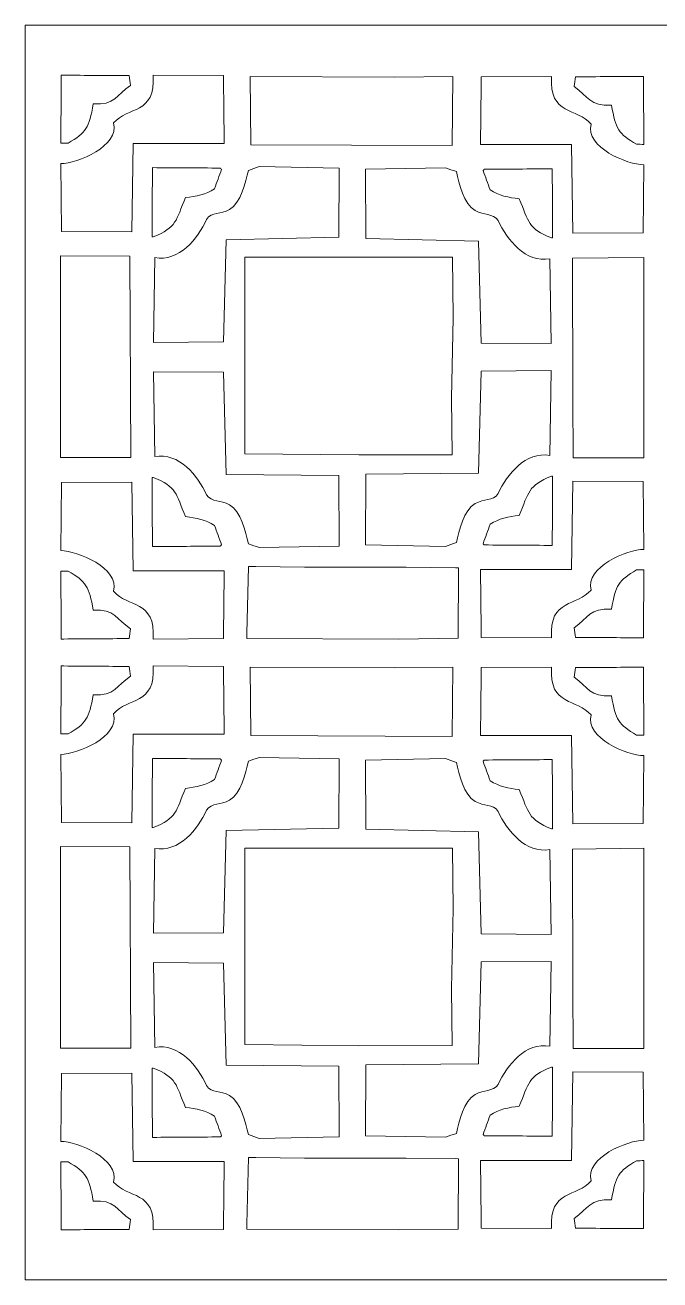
# Model space of a CAD drawing. Header units: centimetres. Extents: x 15.1 to 27.4, y -3 to 2.9.
# Drawn here: x 15.1 to 18.06, y -2.98 to 2.87 of the extents above; entities that cross this region are included whole.
import ezdxf

# ---------------------------------------------------------------- set-up
doc = ezdxf.new("R2010")
doc.units = ezdxf.units.CM
doc.header["$MEASUREMENT"] = 0
doc.layers.add('layer 1', color=7, linetype='Continuous')

msp = doc.modelspace()

# ---------------------------------------------------------------- linework, layer by layer
at = {"layer": 'layer 1', "color": 250, "lineweight": 9}
for points, knots in [([(15.09807, 2.87096), (15.09807, 2.87096), (21.02268, 2.87096), (21.02268, 2.87096), (21.02268, 2.87096), (21.02268, 2.87096), (21.02268, -2.98142), (21.02268, -2.98142), (21.02268, -2.98142), (21.02268, -2.98142), (15.09807, -2.98142), (15.09807, -2.98142), (15.09807, -2.98142), (15.09807, -2.98142), (15.09807, 2.87096), (15.09807, 2.87096)], [0, 0, 0, 0, 0.2, 0.2, 0.2, 0.2, 0.4, 0.4, 0.4, 0.4, 0.6, 0.6, 0.6, 0.6, 1, 1, 1, 1]), ([(15.59623, 1.90602), (15.59623, 1.90602), (15.60307, 2.31928), (15.60307, 2.31928), (15.60307, 2.31928), (15.60307, 2.31928), (16.02648, 2.319), (16.02648, 2.319), (16.02648, 2.319), (16.02719, 2.42088), (16.02374, 2.53349), (16.02445, 2.63536), (16.02445, 2.63536), (16.02445, 2.63536), (15.69527, 2.63729), (15.69527, 2.63729), (15.69527, 2.63729), (15.70865, 2.45208), (15.57586, 2.49294), (15.5111, 2.41441), (15.5111, 2.41441), (15.53932, 2.30681), (15.34257, 2.22529), (15.26426, 2.22478), (15.26426, 2.22478), (15.26426, 2.22478), (15.26794, 1.90787), (15.26794, 1.90787), (15.26794, 1.90787), (15.26794, 1.90787), (15.59623, 1.90602), (15.59623, 1.90602)], [0, 0, 0, 0, 0.1111111, 0.1111111, 0.1111111, 0.1111111, 0.2222222, 0.2222222, 0.2222222, 0.2222222, 0.3333333, 0.3333333, 0.3333333, 0.3333333, 0.4444444, 0.4444444, 0.4444444, 0.4444444, 0.5555556, 0.5555556, 0.5555556, 0.5555556, 0.6666667, 0.6666667, 0.6666667, 0.6666667, 0.7777778, 0.7777778, 0.7777778, 0.7777778, 1, 1, 1, 1]), ([(15.58376, 2.63515), (15.48189, 2.63586), (15.37999, 2.63656), (15.27811, 2.63726), (15.27811, 2.63726), (15.27811, 2.63726), (15.26695, 2.63728), (15.26695, 2.63728), (15.26695, 2.63728), (15.26625, 2.5354), (15.26551, 2.42204), (15.2648, 2.32016), (15.2648, 2.32016), (15.27613, 2.32029), (15.28744, 2.32042), (15.29876, 2.32055), (15.29876, 2.32055), (15.3822, 2.3689), (15.39775, 2.39259), (15.4155, 2.50302), (15.4155, 2.50302), (15.51845, 2.49659), (15.52351, 2.54503), (15.58995, 2.58995), (15.58995, 2.58995), (15.58788, 2.60502), (15.58582, 2.62008), (15.58376, 2.63515)], [0, 0, 0, 0, 0.125, 0.125, 0.125, 0.125, 0.25, 0.25, 0.25, 0.25, 0.375, 0.375, 0.375, 0.375, 0.5, 0.5, 0.5, 0.5, 0.625, 0.625, 0.625, 0.625, 0.75, 0.75, 0.75, 0.75, 1, 1, 1, 1]), ([(16.14812, 2.63179), (16.14812, 2.63179), (16.1509, 2.31315), (16.1509, 2.31315), (16.1509, 2.31315), (16.1509, 2.31315), (17.09079, 2.30867), (17.09079, 2.30867), (17.09079, 2.30867), (17.09079, 2.30867), (17.09331, 2.63143), (17.09331, 2.63143), (17.09331, 2.63143), (17.09331, 2.63143), (16.82169, 2.62828), (16.82169, 2.62828), (16.82169, 2.62828), (16.82169, 2.62828), (16.14812, 2.63179), (16.14812, 2.63179)], [0, 0, 0, 0, 0.1666667, 0.1666667, 0.1666667, 0.1666667, 0.3333333, 0.3333333, 0.3333333, 0.3333333, 0.5, 0.5, 0.5, 0.5, 0.6666667, 0.6666667, 0.6666667, 0.6666667, 1, 1, 1, 1]), ([(17.65409, 1.90052), (17.65409, 1.90052), (17.64725, 2.31379), (17.64725, 2.31379), (17.64725, 2.31379), (17.64725, 2.31379), (17.22383, 2.31351), (17.22383, 2.31351), (17.22383, 2.31351), (17.22313, 2.41539), (17.22657, 2.528), (17.22587, 2.62987), (17.22587, 2.62987), (17.22587, 2.62987), (17.55504, 2.6318), (17.55504, 2.6318), (17.55504, 2.6318), (17.54166, 2.44658), (17.67445, 2.48745), (17.73922, 2.40892), (17.73922, 2.40892), (17.71099, 2.30132), (17.90775, 2.21979), (17.98605, 2.21928), (17.98605, 2.21928), (17.98605, 2.21928), (17.98237, 1.90237), (17.98237, 1.90237), (17.98237, 1.90237), (17.98237, 1.90237), (17.65409, 1.90052), (17.65409, 1.90052)], [0, 0, 0, 0, 0.1111111, 0.1111111, 0.1111111, 0.1111111, 0.2222222, 0.2222222, 0.2222222, 0.2222222, 0.3333333, 0.3333333, 0.3333333, 0.3333333, 0.4444444, 0.4444444, 0.4444444, 0.4444444, 0.5555556, 0.5555556, 0.5555556, 0.5555556, 0.6666667, 0.6666667, 0.6666667, 0.6666667, 0.7777778, 0.7777778, 0.7777778, 0.7777778, 1, 1, 1, 1]), ([(17.66655, 2.62966), (17.76842, 2.63036), (17.87033, 2.63107), (17.97221, 2.63177), (17.97221, 2.63177), (17.97221, 2.63177), (17.98336, 2.63179), (17.98336, 2.63179), (17.98336, 2.63179), (17.98406, 2.52991), (17.98481, 2.41654), (17.98551, 2.31466), (17.98551, 2.31466), (17.97419, 2.31479), (17.96288, 2.31493), (17.95155, 2.31506), (17.95155, 2.31506), (17.86812, 2.3634), (17.85256, 2.38709), (17.83481, 2.49753), (17.83481, 2.49753), (17.73186, 2.4911), (17.72681, 2.53954), (17.66036, 2.58445), (17.66036, 2.58445), (17.66243, 2.59953), (17.66449, 2.61459), (17.66655, 2.62966)], [0, 0, 0, 0, 0.125, 0.125, 0.125, 0.125, 0.25, 0.25, 0.25, 0.25, 0.375, 0.375, 0.375, 0.375, 0.5, 0.5, 0.5, 0.5, 0.625, 0.625, 0.625, 0.625, 0.75, 0.75, 0.75, 0.75, 1, 1, 1, 1]), ([(15.69234, 2.20613), (15.6917, 2.09859), (15.69106, 1.99102), (15.69041, 1.8835), (15.69041, 1.8835), (15.69231, 1.88352), (15.69419, 1.88354), (15.69608, 1.88356), (15.69608, 1.88356), (15.80641, 1.92688), (15.80152, 1.9599), (15.84677, 2.06641), (15.84677, 2.06641), (15.89464, 2.0719), (15.94302, 2.08134), (15.98213, 2.10761), (15.98213, 2.10761), (15.9931, 2.13793), (16.00406, 2.16824), (16.01504, 2.19855), (16.01504, 2.19855), (16.01313, 2.20041), (16.01122, 2.20227), (16.00932, 2.20414), (16.00932, 2.20414), (15.90366, 2.2048), (15.79799, 2.20547), (15.69234, 2.20613)], [0, 0, 0, 0, 0.125, 0.125, 0.125, 0.125, 0.25, 0.25, 0.25, 0.25, 0.375, 0.375, 0.375, 0.375, 0.5, 0.5, 0.5, 0.5, 0.625, 0.625, 0.625, 0.625, 0.75, 0.75, 0.75, 0.75, 1, 1, 1, 1]), ([(16.19057, 2.21076), (16.17367, 2.2049), (16.15676, 2.19904), (16.13984, 2.19319), (16.13984, 2.19319), (16.12677, 2.13702), (16.10532, 2.04203), (16.05141, 2.01105), (16.05141, 2.01105), (16.01067, 1.98766), (15.96983, 2.00109), (15.94441, 1.96453), (15.94441, 1.96453), (15.90323, 1.87482), (15.81749, 1.76653), (15.7031, 1.78628), (15.7031, 1.78628), (15.7031, 1.78628), (15.69686, 1.39095), (15.69686, 1.39095), (15.69686, 1.39095), (15.69686, 1.39095), (16.02434, 1.39321), (16.02434, 1.39321), (16.02434, 1.39321), (16.02434, 1.39321), (16.03607, 1.86938), (16.03607, 1.86938), (16.03607, 1.86938), (16.03607, 1.86938), (16.56229, 1.88114), (16.56229, 1.88114), (16.56229, 1.88114), (16.56229, 1.88114), (16.56421, 2.20377), (16.56421, 2.20377), (16.56421, 2.20377), (16.56421, 2.20377), (16.19057, 2.21076), (16.19057, 2.21076)], [0, 0, 0, 0, 0.0909091, 0.0909091, 0.0909091, 0.0909091, 0.1818182, 0.1818182, 0.1818182, 0.1818182, 0.2727273, 0.2727273, 0.2727273, 0.2727273, 0.3636364, 0.3636364, 0.3636364, 0.3636364, 0.4545455, 0.4545455, 0.4545455, 0.4545455, 0.5454545, 0.5454545, 0.5454545, 0.5454545, 0.6363636, 0.6363636, 0.6363636, 0.6363636, 0.7272727, 0.7272727, 0.7272727, 0.7272727, 0.8181818, 0.8181818, 0.8181818, 0.8181818, 1, 1, 1, 1]), ([(17.05974, 2.20527), (17.07664, 2.1994), (17.09356, 2.19355), (17.11047, 2.1877), (17.11047, 2.1877), (17.12354, 2.13153), (17.145, 2.03654), (17.1989, 2.00555), (17.1989, 2.00555), (17.23965, 1.98216), (17.28048, 1.9956), (17.30591, 1.95903), (17.30591, 1.95903), (17.34708, 1.86932), (17.43283, 1.76104), (17.54722, 1.78079), (17.54722, 1.78079), (17.54722, 1.78079), (17.55345, 1.38545), (17.55345, 1.38545), (17.55345, 1.38545), (17.55345, 1.38545), (17.22597, 1.38771), (17.22597, 1.38771), (17.22597, 1.38771), (17.22597, 1.38771), (17.21424, 1.86388), (17.21424, 1.86388), (17.21424, 1.86388), (17.21424, 1.86388), (16.68803, 1.87564), (16.68803, 1.87564), (16.68803, 1.87564), (16.68803, 1.87564), (16.6861, 2.19828), (16.6861, 2.19828), (16.6861, 2.19828), (16.6861, 2.19828), (17.05974, 2.20527), (17.05974, 2.20527)], [0, 0, 0, 0, 0.0909091, 0.0909091, 0.0909091, 0.0909091, 0.1818182, 0.1818182, 0.1818182, 0.1818182, 0.2727273, 0.2727273, 0.2727273, 0.2727273, 0.3636364, 0.3636364, 0.3636364, 0.3636364, 0.4545455, 0.4545455, 0.4545455, 0.4545455, 0.5454545, 0.5454545, 0.5454545, 0.5454545, 0.6363636, 0.6363636, 0.6363636, 0.6363636, 0.7272727, 0.7272727, 0.7272727, 0.7272727, 0.8181818, 0.8181818, 0.8181818, 0.8181818, 1, 1, 1, 1]), ([(17.55798, 2.20064), (17.55861, 2.0931), (17.55925, 1.98552), (17.5599, 1.878), (17.5599, 1.878), (17.55801, 1.87802), (17.55612, 1.87805), (17.55423, 1.87807), (17.55423, 1.87807), (17.44391, 1.92139), (17.4488, 1.9544), (17.40355, 2.06092), (17.40355, 2.06092), (17.35567, 2.06641), (17.30729, 2.07585), (17.26819, 2.10211), (17.26819, 2.10211), (17.25721, 2.13243), (17.24625, 2.16274), (17.23528, 2.19305), (17.23528, 2.19305), (17.23718, 2.19492), (17.23909, 2.19678), (17.241, 2.19864), (17.241, 2.19864), (17.34665, 2.1993), (17.45233, 2.19998), (17.55798, 2.20064)], [0, 0, 0, 0, 0.125, 0.125, 0.125, 0.125, 0.25, 0.25, 0.25, 0.25, 0.375, 0.375, 0.375, 0.375, 0.5, 0.5, 0.5, 0.5, 0.625, 0.625, 0.625, 0.625, 0.75, 0.75, 0.75, 0.75, 1, 1, 1, 1]), ([(15.26359, 1.79517), (15.26359, 1.79517), (15.26303, 0.85444), (15.26303, 0.85444), (15.26303, 0.85444), (15.26303, 0.85444), (15.59116, 0.85498), (15.59116, 0.85498), (15.59116, 0.85498), (15.59116, 0.85498), (15.58622, 1.79327), (15.58622, 1.79327), (15.58622, 1.79327), (15.58622, 1.79327), (15.26359, 1.79517), (15.26359, 1.79517)], [0, 0, 0, 0, 0.2, 0.2, 0.2, 0.2, 0.4, 0.4, 0.4, 0.4, 0.6, 0.6, 0.6, 0.6, 1, 1, 1, 1]), ([(16.12395, 1.78819), (16.12395, 1.78819), (16.12326, 0.87129), (16.12326, 0.87129), (16.12326, 0.87129), (16.12326, 0.87129), (16.65534, 0.86614), (16.65534, 0.86614), (16.65534, 0.86614), (16.65534, 0.86614), (17.09113, 0.86704), (17.09113, 0.86704), (17.09113, 0.86704), (17.09113, 0.86704), (17.08807, 1.13151), (17.08807, 1.13151), (17.08807, 1.13151), (17.08807, 1.13151), (17.09507, 1.50514), (17.09507, 1.50514), (17.09507, 1.50514), (17.09507, 1.50514), (17.09178, 1.7881), (17.09178, 1.7881), (17.09178, 1.7881), (17.09178, 1.7881), (16.12395, 1.78819), (16.12395, 1.78819)], [0, 0, 0, 0, 0.125, 0.125, 0.125, 0.125, 0.25, 0.25, 0.25, 0.25, 0.375, 0.375, 0.375, 0.375, 0.5, 0.5, 0.5, 0.5, 0.625, 0.625, 0.625, 0.625, 0.75, 0.75, 0.75, 0.75, 1, 1, 1, 1]), ([(17.98605, 1.78714), (17.98605, 1.78714), (17.65216, 1.78328), (17.65216, 1.78328), (17.65216, 1.78328), (17.65216, 1.78328), (17.65405, 1.13241), (17.65405, 1.13241), (17.65405, 1.13241), (17.65405, 1.13241), (17.65488, 0.85277), (17.65488, 0.85277), (17.65488, 0.85277), (17.65488, 0.85277), (17.98578, 0.85292), (17.98578, 0.85292), (17.98578, 0.85292), (17.98578, 0.85292), (17.98605, 1.78714), (17.98605, 1.78714)], [0, 0, 0, 0, 0.1666667, 0.1666667, 0.1666667, 0.1666667, 0.3333333, 0.3333333, 0.3333333, 0.3333333, 0.5, 0.5, 0.5, 0.5, 0.6666667, 0.6666667, 0.6666667, 0.6666667, 1, 1, 1, 1]), ([(16.19057, 0.43418), (16.17367, 0.44004), (16.15676, 0.44591), (16.13984, 0.45176), (16.13984, 0.45176), (16.12677, 0.50793), (16.10532, 0.60292), (16.05141, 0.6339), (16.05141, 0.6339), (16.01067, 0.6573), (15.96983, 0.64388), (15.94441, 0.68044), (15.94441, 0.68044), (15.90323, 0.77012), (15.81749, 0.87842), (15.7031, 0.85866), (15.7031, 0.85866), (15.7031, 0.85866), (15.69686, 1.25399), (15.69686, 1.25399), (15.69686, 1.25399), (15.69686, 1.25399), (16.02434, 1.25175), (16.02434, 1.25175), (16.02434, 1.25175), (16.02434, 1.25175), (16.03607, 0.77558), (16.03607, 0.77558), (16.03607, 0.77558), (16.03607, 0.77558), (16.56229, 0.77097), (16.56229, 0.77097), (16.56229, 0.77097), (16.56229, 0.77097), (16.56421, 0.44118), (16.56421, 0.44118), (16.56421, 0.44118), (16.56421, 0.44118), (16.19057, 0.43418), (16.19057, 0.43418)], [0, 0, 0, 0, 0.0909091, 0.0909091, 0.0909091, 0.0909091, 0.1818182, 0.1818182, 0.1818182, 0.1818182, 0.2727273, 0.2727273, 0.2727273, 0.2727273, 0.3636364, 0.3636364, 0.3636364, 0.3636364, 0.4545455, 0.4545455, 0.4545455, 0.4545455, 0.5454545, 0.5454545, 0.5454545, 0.5454545, 0.6363636, 0.6363636, 0.6363636, 0.6363636, 0.7272727, 0.7272727, 0.7272727, 0.7272727, 0.8181818, 0.8181818, 0.8181818, 0.8181818, 1, 1, 1, 1]), ([(17.05974, 0.43967), (17.07664, 0.44554), (17.09356, 0.4514), (17.11047, 0.45726), (17.11047, 0.45726), (17.12354, 0.51342), (17.145, 0.60842), (17.1989, 0.6394), (17.1989, 0.6394), (17.23965, 0.66279), (17.28048, 0.64937), (17.30591, 0.68593), (17.30591, 0.68593), (17.34708, 0.77562), (17.43283, 0.88391), (17.54722, 0.86415), (17.54722, 0.86415), (17.54722, 0.86415), (17.55345, 1.25949), (17.55345, 1.25949), (17.55345, 1.25949), (17.55345, 1.25949), (17.22597, 1.25724), (17.22597, 1.25724), (17.22597, 1.25724), (17.22597, 1.25724), (17.21424, 0.78107), (17.21424, 0.78107), (17.21424, 0.78107), (17.21424, 0.78107), (16.68802, 0.77646), (16.68802, 0.77646), (16.68802, 0.77646), (16.68802, 0.77646), (16.6861, 0.44668), (16.6861, 0.44668), (16.6861, 0.44668), (16.6861, 0.44668), (17.05974, 0.43967), (17.05974, 0.43967)], [0, 0, 0, 0, 0.0909091, 0.0909091, 0.0909091, 0.0909091, 0.1818182, 0.1818182, 0.1818182, 0.1818182, 0.2727273, 0.2727273, 0.2727273, 0.2727273, 0.3636364, 0.3636364, 0.3636364, 0.3636364, 0.4545455, 0.4545455, 0.4545455, 0.4545455, 0.5454545, 0.5454545, 0.5454545, 0.5454545, 0.6363636, 0.6363636, 0.6363636, 0.6363636, 0.7272727, 0.7272727, 0.7272727, 0.7272727, 0.8181818, 0.8181818, 0.8181818, 0.8181818, 1, 1, 1, 1]), ([(15.69234, 0.43882), (15.6917, 0.54636), (15.69106, 0.65393), (15.69041, 0.76146), (15.69041, 0.76146), (15.69231, 0.76143), (15.69419, 0.76141), (15.69608, 0.76139), (15.69608, 0.76139), (15.80641, 0.71807), (15.80152, 0.68505), (15.84677, 0.57854), (15.84677, 0.57854), (15.89464, 0.57305), (15.94302, 0.56361), (15.98213, 0.53735), (15.98213, 0.53735), (15.9931, 0.50702), (16.00406, 0.47672), (16.01504, 0.44641), (16.01504, 0.44641), (16.01313, 0.44454), (16.01122, 0.44268), (16.00932, 0.44082), (16.00932, 0.44082), (15.90366, 0.44016), (15.79799, 0.43948), (15.69234, 0.43882)], [0, 0, 0, 0, 0.125, 0.125, 0.125, 0.125, 0.25, 0.25, 0.25, 0.25, 0.375, 0.375, 0.375, 0.375, 0.5, 0.5, 0.5, 0.5, 0.625, 0.625, 0.625, 0.625, 0.75, 0.75, 0.75, 0.75, 1, 1, 1, 1]), ([(17.55798, 0.44432), (17.55861, 0.55185), (17.55925, 0.65943), (17.5599, 0.76695), (17.5599, 0.76695), (17.55801, 0.76693), (17.55612, 0.76691), (17.55423, 0.76688), (17.55423, 0.76688), (17.44391, 0.72356), (17.4488, 0.69055), (17.40355, 0.58403), (17.40355, 0.58403), (17.35567, 0.57854), (17.30729, 0.5691), (17.26819, 0.54284), (17.26819, 0.54284), (17.25721, 0.51252), (17.24625, 0.48221), (17.23528, 0.4519), (17.23528, 0.4519), (17.23718, 0.45004), (17.23909, 0.44817), (17.241, 0.44631), (17.241, 0.44631), (17.34665, 0.44565), (17.45233, 0.44498), (17.55798, 0.44432)], [0, 0, 0, 0, 0.125, 0.125, 0.125, 0.125, 0.25, 0.25, 0.25, 0.25, 0.375, 0.375, 0.375, 0.375, 0.5, 0.5, 0.5, 0.5, 0.625, 0.625, 0.625, 0.625, 0.75, 0.75, 0.75, 0.75, 1, 1, 1, 1]), ([(15.59623, 0.73893), (15.59623, 0.73893), (15.60307, 0.32567), (15.60307, 0.32567), (15.60307, 0.32567), (15.60307, 0.32567), (16.02648, 0.32595), (16.02648, 0.32595), (16.02648, 0.32595), (16.02719, 0.22407), (16.02374, 0.11146), (16.02445, 0.00959), (16.02445, 0.00959), (16.02445, 0.00959), (15.69527, 0.00766), (15.69527, 0.00766), (15.69527, 0.00766), (15.70865, 0.19288), (15.57586, 0.15201), (15.5111, 0.23054), (15.5111, 0.23054), (15.53932, 0.33814), (15.34257, 0.41967), (15.26426, 0.42017), (15.26426, 0.42017), (15.26426, 0.42017), (15.26794, 0.73709), (15.26794, 0.73709), (15.26794, 0.73709), (15.26794, 0.73709), (15.59623, 0.73893), (15.59623, 0.73893)], [0, 0, 0, 0, 0.1111111, 0.1111111, 0.1111111, 0.1111111, 0.2222222, 0.2222222, 0.2222222, 0.2222222, 0.3333333, 0.3333333, 0.3333333, 0.3333333, 0.4444444, 0.4444444, 0.4444444, 0.4444444, 0.5555556, 0.5555556, 0.5555556, 0.5555556, 0.6666667, 0.6666667, 0.6666667, 0.6666667, 0.7777778, 0.7777778, 0.7777778, 0.7777778, 1, 1, 1, 1]), ([(17.65409, 0.74443), (17.65409, 0.74443), (17.64725, 0.33117), (17.64725, 0.33117), (17.64725, 0.33117), (17.64725, 0.33117), (17.22383, 0.33144), (17.22383, 0.33144), (17.22383, 0.33144), (17.22313, 0.22956), (17.22657, 0.11695), (17.22587, 0.01509), (17.22587, 0.01509), (17.22587, 0.01509), (17.55504, 0.01316), (17.55504, 0.01316), (17.55504, 0.01316), (17.54166, 0.19837), (17.67445, 0.15751), (17.73922, 0.23603), (17.73922, 0.23603), (17.71099, 0.34363), (17.90775, 0.42516), (17.98605, 0.42567), (17.98605, 0.42567), (17.98605, 0.42567), (17.98237, 0.74258), (17.98237, 0.74258), (17.98237, 0.74258), (17.98237, 0.74258), (17.65409, 0.74443), (17.65409, 0.74443)], [0, 0, 0, 0, 0.1111111, 0.1111111, 0.1111111, 0.1111111, 0.2222222, 0.2222222, 0.2222222, 0.2222222, 0.3333333, 0.3333333, 0.3333333, 0.3333333, 0.4444444, 0.4444444, 0.4444444, 0.4444444, 0.5555556, 0.5555556, 0.5555556, 0.5555556, 0.6666667, 0.6666667, 0.6666667, 0.6666667, 0.7777778, 0.7777778, 0.7777778, 0.7777778, 1, 1, 1, 1]), ([(15.58376, 0.0098), (15.48189, 0.00909), (15.37999, 0.00839), (15.27811, 0.00769), (15.27811, 0.00769), (15.27811, 0.00769), (15.26695, 0.00767), (15.26695, 0.00767), (15.26695, 0.00767), (15.26625, 0.10955), (15.26551, 0.22292), (15.2648, 0.3248), (15.2648, 0.3248), (15.27613, 0.32467), (15.28744, 0.32453), (15.29876, 0.3244), (15.29876, 0.3244), (15.3822, 0.27606), (15.39775, 0.25237), (15.4155, 0.14193), (15.4155, 0.14193), (15.51845, 0.14836), (15.52351, 0.09992), (15.58995, 0.05501), (15.58995, 0.05501), (15.58788, 0.03993), (15.58582, 0.02487), (15.58376, 0.0098)], [0, 0, 0, 0, 0.125, 0.125, 0.125, 0.125, 0.25, 0.25, 0.25, 0.25, 0.375, 0.375, 0.375, 0.375, 0.5, 0.5, 0.5, 0.5, 0.625, 0.625, 0.625, 0.625, 0.75, 0.75, 0.75, 0.75, 1, 1, 1, 1]), ([(16.17504, 0.34519), (16.17504, 0.34519), (16.14111, 0.3454), (16.14111, 0.3454), (16.14111, 0.3454), (16.14111, 0.3454), (16.13338, 0.03341), (16.13338, 0.03341), (16.13338, 0.03341), (16.13338, 0.03341), (16.13259, 0.01014), (16.13259, 0.01014), (16.13259, 0.01014), (16.13259, 0.01014), (16.84116, 0.00767), (16.84116, 0.00767), (16.84116, 0.00767), (16.84116, 0.00767), (17.11847, 0.01088), (17.11847, 0.01088), (17.11847, 0.01088), (17.11847, 0.01088), (17.12038, 0.33941), (17.12038, 0.33941), (17.12038, 0.33941), (17.12038, 0.33941), (17.106, 0.33985), (17.106, 0.33985), (17.106, 0.33985), (17.106, 0.33985), (16.8769, 0.34202), (16.8769, 0.34202), (16.8769, 0.34202), (16.8769, 0.34202), (16.40147, 0.34215), (16.40147, 0.34215), (16.40147, 0.34215), (16.40147, 0.34215), (16.17504, 0.34519), (16.17504, 0.34519)], [0, 0, 0, 0, 0.0909091, 0.0909091, 0.0909091, 0.0909091, 0.1818182, 0.1818182, 0.1818182, 0.1818182, 0.2727273, 0.2727273, 0.2727273, 0.2727273, 0.3636364, 0.3636364, 0.3636364, 0.3636364, 0.4545455, 0.4545455, 0.4545455, 0.4545455, 0.5454545, 0.5454545, 0.5454545, 0.5454545, 0.6363636, 0.6363636, 0.6363636, 0.6363636, 0.7272727, 0.7272727, 0.7272727, 0.7272727, 0.8181818, 0.8181818, 0.8181818, 0.8181818, 1, 1, 1, 1]), ([(17.66655, 0.01529), (17.76842, 0.01459), (17.87033, 0.01388), (17.97221, 0.01318), (17.97221, 0.01318), (17.97221, 0.01318), (17.98336, 0.01316), (17.98336, 0.01316), (17.98336, 0.01316), (17.98406, 0.11504), (17.98481, 0.22841), (17.98551, 0.33029), (17.98551, 0.33029), (17.97419, 0.33016), (17.96288, 0.33003), (17.95155, 0.3299), (17.95155, 0.3299), (17.86812, 0.28155), (17.85256, 0.25786), (17.83481, 0.14742), (17.83481, 0.14742), (17.73186, 0.15385), (17.72681, 0.10541), (17.66036, 0.0605), (17.66036, 0.0605), (17.66243, 0.04543), (17.66449, 0.03037), (17.66655, 0.01529)], [0, 0, 0, 0, 0.125, 0.125, 0.125, 0.125, 0.25, 0.25, 0.25, 0.25, 0.375, 0.375, 0.375, 0.375, 0.5, 0.5, 0.5, 0.5, 0.625, 0.625, 0.625, 0.625, 0.75, 0.75, 0.75, 0.75, 1, 1, 1, 1]), ([(15.59623, -0.84942), (15.59623, -0.84942), (15.60307, -0.43616), (15.60307, -0.43616), (15.60307, -0.43616), (15.60307, -0.43616), (16.02648, -0.43644), (16.02648, -0.43644), (16.02648, -0.43644), (16.02719, -0.33456), (16.02374, -0.22195), (16.02445, -0.12008), (16.02445, -0.12008), (16.02445, -0.12008), (15.69527, -0.11815), (15.69527, -0.11815), (15.69527, -0.11815), (15.70865, -0.30336), (15.57586, -0.2625), (15.5111, -0.34102), (15.5111, -0.34102), (15.53932, -0.44863), (15.34257, -0.53015), (15.26426, -0.53066), (15.26426, -0.53066), (15.26426, -0.53066), (15.26794, -0.84757), (15.26794, -0.84757), (15.26794, -0.84757), (15.26794, -0.84757), (15.59623, -0.84942), (15.59623, -0.84942)], [0, 0, 0, 0, 0.1111111, 0.1111111, 0.1111111, 0.1111111, 0.2222222, 0.2222222, 0.2222222, 0.2222222, 0.3333333, 0.3333333, 0.3333333, 0.3333333, 0.4444444, 0.4444444, 0.4444444, 0.4444444, 0.5555556, 0.5555556, 0.5555556, 0.5555556, 0.6666667, 0.6666667, 0.6666667, 0.6666667, 0.7777778, 0.7777778, 0.7777778, 0.7777778, 1, 1, 1, 1]), ([(15.58376, -0.12028), (15.48189, -0.11958), (15.37999, -0.11888), (15.27811, -0.11817), (15.27811, -0.11817), (15.27811, -0.11817), (15.26695, -0.11816), (15.26695, -0.11816), (15.26695, -0.11816), (15.26625, -0.22004), (15.26551, -0.3334), (15.2648, -0.43528), (15.2648, -0.43528), (15.27613, -0.43515), (15.28744, -0.43502), (15.29876, -0.43489), (15.29876, -0.43489), (15.3822, -0.38654), (15.39775, -0.36285), (15.4155, -0.25242), (15.4155, -0.25242), (15.51845, -0.25885), (15.52351, -0.21041), (15.58995, -0.16549), (15.58995, -0.16549), (15.58788, -0.15042), (15.58582, -0.13536), (15.58376, -0.12028)], [0, 0, 0, 0, 0.125, 0.125, 0.125, 0.125, 0.25, 0.25, 0.25, 0.25, 0.375, 0.375, 0.375, 0.375, 0.5, 0.5, 0.5, 0.5, 0.625, 0.625, 0.625, 0.625, 0.75, 0.75, 0.75, 0.75, 1, 1, 1, 1]), ([(16.14812, -0.12365), (16.14812, -0.12365), (16.1509, -0.44228), (16.1509, -0.44228), (16.1509, -0.44228), (16.1509, -0.44228), (17.09079, -0.44677), (17.09079, -0.44677), (17.09079, -0.44677), (17.09079, -0.44677), (17.09331, -0.12401), (17.09331, -0.12401), (17.09331, -0.12401), (17.09331, -0.12401), (16.82169, -0.12716), (16.82169, -0.12716), (16.82169, -0.12716), (16.82169, -0.12716), (16.14812, -0.12365), (16.14812, -0.12365)], [0, 0, 0, 0, 0.1666667, 0.1666667, 0.1666667, 0.1666667, 0.3333333, 0.3333333, 0.3333333, 0.3333333, 0.5, 0.5, 0.5, 0.5, 0.6666667, 0.6666667, 0.6666667, 0.6666667, 1, 1, 1, 1]), ([(17.65409, -0.85491), (17.65409, -0.85491), (17.64725, -0.44165), (17.64725, -0.44165), (17.64725, -0.44165), (17.64725, -0.44165), (17.22383, -0.44193), (17.22383, -0.44193), (17.22383, -0.44193), (17.22313, -0.34005), (17.22657, -0.22744), (17.22587, -0.12557), (17.22587, -0.12557), (17.22587, -0.12557), (17.55504, -0.12364), (17.55504, -0.12364), (17.55504, -0.12364), (17.54166, -0.30886), (17.67445, -0.26799), (17.73922, -0.34652), (17.73922, -0.34652), (17.71099, -0.45412), (17.90775, -0.53565), (17.98605, -0.53615), (17.98605, -0.53615), (17.98605, -0.53615), (17.98237, -0.85307), (17.98237, -0.85307), (17.98237, -0.85307), (17.98237, -0.85307), (17.65409, -0.85491), (17.65409, -0.85491)], [0, 0, 0, 0, 0.1111111, 0.1111111, 0.1111111, 0.1111111, 0.2222222, 0.2222222, 0.2222222, 0.2222222, 0.3333333, 0.3333333, 0.3333333, 0.3333333, 0.4444444, 0.4444444, 0.4444444, 0.4444444, 0.5555556, 0.5555556, 0.5555556, 0.5555556, 0.6666667, 0.6666667, 0.6666667, 0.6666667, 0.7777778, 0.7777778, 0.7777778, 0.7777778, 1, 1, 1, 1]), ([(17.66655, -0.12578), (17.76842, -0.12507), (17.87033, -0.12437), (17.97221, -0.12367), (17.97221, -0.12367), (17.97221, -0.12367), (17.98336, -0.12365), (17.98336, -0.12365), (17.98336, -0.12365), (17.98406, -0.22553), (17.98481, -0.3389), (17.98551, -0.44078), (17.98551, -0.44078), (17.97419, -0.44065), (17.96288, -0.44051), (17.95155, -0.44038), (17.95155, -0.44038), (17.86812, -0.39204), (17.85256, -0.36835), (17.83481, -0.25791), (17.83481, -0.25791), (17.73186, -0.26434), (17.72681, -0.2159), (17.66036, -0.17099), (17.66036, -0.17099), (17.66243, -0.15591), (17.66449, -0.14085), (17.66655, -0.12578)], [0, 0, 0, 0, 0.125, 0.125, 0.125, 0.125, 0.25, 0.25, 0.25, 0.25, 0.375, 0.375, 0.375, 0.375, 0.5, 0.5, 0.5, 0.5, 0.625, 0.625, 0.625, 0.625, 0.75, 0.75, 0.75, 0.75, 1, 1, 1, 1]), ([(15.69234, -0.54931), (15.6917, -0.65685), (15.69106, -0.76442), (15.69041, -0.87194), (15.69041, -0.87194), (15.69231, -0.87192), (15.69419, -0.8719), (15.69608, -0.87188), (15.69608, -0.87188), (15.80641, -0.82855), (15.80152, -0.79554), (15.84677, -0.68903), (15.84677, -0.68903), (15.89464, -0.68354), (15.94302, -0.6741), (15.98213, -0.64783), (15.98213, -0.64783), (15.9931, -0.61751), (16.00406, -0.5872), (16.01504, -0.55689), (16.01504, -0.55689), (16.01313, -0.55503), (16.01122, -0.55317), (16.00932, -0.5513), (16.00932, -0.5513), (15.90366, -0.55064), (15.79799, -0.54997), (15.69234, -0.54931)], [0, 0, 0, 0, 0.125, 0.125, 0.125, 0.125, 0.25, 0.25, 0.25, 0.25, 0.375, 0.375, 0.375, 0.375, 0.5, 0.5, 0.5, 0.5, 0.625, 0.625, 0.625, 0.625, 0.75, 0.75, 0.75, 0.75, 1, 1, 1, 1]), ([(16.19057, -0.54468), (16.17367, -0.55054), (16.15676, -0.5564), (16.13984, -0.56225), (16.13984, -0.56225), (16.12677, -0.61842), (16.10532, -0.71341), (16.05141, -0.74439), (16.05141, -0.74439), (16.01067, -0.76778), (15.96983, -0.75435), (15.94441, -0.79091), (15.94441, -0.79091), (15.90323, -0.88062), (15.81749, -0.98891), (15.7031, -0.96916), (15.7031, -0.96916), (15.7031, -0.96916), (15.69686, -1.36449), (15.69686, -1.36449), (15.69686, -1.36449), (15.69686, -1.36449), (16.02434, -1.36223), (16.02434, -1.36223), (16.02434, -1.36223), (16.02434, -1.36223), (16.03607, -0.88606), (16.03607, -0.88606), (16.03607, -0.88606), (16.03607, -0.88606), (16.56229, -0.8743), (16.56229, -0.8743), (16.56229, -0.8743), (16.56229, -0.8743), (16.56421, -0.55167), (16.56421, -0.55167), (16.56421, -0.55167), (16.56421, -0.55167), (16.19057, -0.54468), (16.19057, -0.54468)], [0, 0, 0, 0, 0.0909091, 0.0909091, 0.0909091, 0.0909091, 0.1818182, 0.1818182, 0.1818182, 0.1818182, 0.2727273, 0.2727273, 0.2727273, 0.2727273, 0.3636364, 0.3636364, 0.3636364, 0.3636364, 0.4545455, 0.4545455, 0.4545455, 0.4545455, 0.5454545, 0.5454545, 0.5454545, 0.5454545, 0.6363636, 0.6363636, 0.6363636, 0.6363636, 0.7272727, 0.7272727, 0.7272727, 0.7272727, 0.8181818, 0.8181818, 0.8181818, 0.8181818, 1, 1, 1, 1]), ([(17.05974, -0.55017), (17.07664, -0.55604), (17.09356, -0.56189), (17.11047, -0.56774), (17.11047, -0.56774), (17.12354, -0.62391), (17.145, -0.7189), (17.1989, -0.74988), (17.1989, -0.74988), (17.23965, -0.77328), (17.28048, -0.75984), (17.30591, -0.7964), (17.30591, -0.7964), (17.34708, -0.88612), (17.43283, -0.9944), (17.54722, -0.97465), (17.54722, -0.97465), (17.54722, -0.97465), (17.55345, -1.36999), (17.55345, -1.36999), (17.55345, -1.36999), (17.55345, -1.36999), (17.22597, -1.36773), (17.22597, -1.36773), (17.22597, -1.36773), (17.22597, -1.36773), (17.21424, -0.89156), (17.21424, -0.89156), (17.21424, -0.89156), (17.21424, -0.89156), (16.68803, -0.8798), (16.68803, -0.8798), (16.68803, -0.8798), (16.68803, -0.8798), (16.6861, -0.55716), (16.6861, -0.55716), (16.6861, -0.55716), (16.6861, -0.55716), (17.05974, -0.55017), (17.05974, -0.55017)], [0, 0, 0, 0, 0.0909091, 0.0909091, 0.0909091, 0.0909091, 0.1818182, 0.1818182, 0.1818182, 0.1818182, 0.2727273, 0.2727273, 0.2727273, 0.2727273, 0.3636364, 0.3636364, 0.3636364, 0.3636364, 0.4545455, 0.4545455, 0.4545455, 0.4545455, 0.5454545, 0.5454545, 0.5454545, 0.5454545, 0.6363636, 0.6363636, 0.6363636, 0.6363636, 0.7272727, 0.7272727, 0.7272727, 0.7272727, 0.8181818, 0.8181818, 0.8181818, 0.8181818, 1, 1, 1, 1]), ([(17.55798, -0.5548), (17.55861, -0.66234), (17.55925, -0.76991), (17.5599, -0.87744), (17.5599, -0.87744), (17.55801, -0.87742), (17.55612, -0.87739), (17.55423, -0.87737), (17.55423, -0.87737), (17.44391, -0.83405), (17.4488, -0.80103), (17.40355, -0.69452), (17.40355, -0.69452), (17.35567, -0.68903), (17.30729, -0.67959), (17.26819, -0.65333), (17.26819, -0.65333), (17.25721, -0.623), (17.24625, -0.5927), (17.23528, -0.56239), (17.23528, -0.56239), (17.23718, -0.56052), (17.23909, -0.55866), (17.241, -0.5568), (17.241, -0.5568), (17.34665, -0.55614), (17.45233, -0.55546), (17.55798, -0.5548)], [0, 0, 0, 0, 0.125, 0.125, 0.125, 0.125, 0.25, 0.25, 0.25, 0.25, 0.375, 0.375, 0.375, 0.375, 0.5, 0.5, 0.5, 0.5, 0.625, 0.625, 0.625, 0.625, 0.75, 0.75, 0.75, 0.75, 1, 1, 1, 1]), ([(15.26359, -0.96026), (15.26359, -0.96026), (15.26303, -1.901), (15.26303, -1.901), (15.26303, -1.901), (15.26303, -1.901), (15.59116, -1.90045), (15.59116, -1.90045), (15.59116, -1.90045), (15.59116, -1.90045), (15.58622, -0.96216), (15.58622, -0.96216), (15.58622, -0.96216), (15.58622, -0.96216), (15.26359, -0.96026), (15.26359, -0.96026)], [0, 0, 0, 0, 0.2, 0.2, 0.2, 0.2, 0.4, 0.4, 0.4, 0.4, 0.6, 0.6, 0.6, 0.6, 1, 1, 1, 1]), ([(16.12395, -0.96725), (16.12395, -0.96725), (16.12326, -1.88414), (16.12326, -1.88414), (16.12326, -1.88414), (16.12326, -1.88414), (16.65534, -1.8893), (16.65534, -1.8893), (16.65534, -1.8893), (16.65534, -1.8893), (17.09113, -1.8884), (17.09113, -1.8884), (17.09113, -1.8884), (17.09113, -1.8884), (17.08807, -1.62393), (17.08807, -1.62393), (17.08807, -1.62393), (17.08807, -1.62393), (17.09507, -1.2503), (17.09507, -1.2503), (17.09507, -1.2503), (17.09507, -1.2503), (17.09178, -0.96734), (17.09178, -0.96734), (17.09178, -0.96734), (17.09178, -0.96734), (16.12395, -0.96725), (16.12395, -0.96725)], [0, 0, 0, 0, 0.125, 0.125, 0.125, 0.125, 0.25, 0.25, 0.25, 0.25, 0.375, 0.375, 0.375, 0.375, 0.5, 0.5, 0.5, 0.5, 0.625, 0.625, 0.625, 0.625, 0.75, 0.75, 0.75, 0.75, 1, 1, 1, 1]), ([(17.98605, -0.9683), (17.98605, -0.9683), (17.65216, -0.97216), (17.65216, -0.97216), (17.65216, -0.97216), (17.65216, -0.97216), (17.65405, -1.62303), (17.65405, -1.62303), (17.65405, -1.62303), (17.65405, -1.62303), (17.65488, -1.90267), (17.65488, -1.90267), (17.65488, -1.90267), (17.65488, -1.90267), (17.98578, -1.90252), (17.98578, -1.90252), (17.98578, -1.90252), (17.98578, -1.90252), (17.98605, -0.9683), (17.98605, -0.9683)], [0, 0, 0, 0, 0.1666667, 0.1666667, 0.1666667, 0.1666667, 0.3333333, 0.3333333, 0.3333333, 0.3333333, 0.5, 0.5, 0.5, 0.5, 0.6666667, 0.6666667, 0.6666667, 0.6666667, 1, 1, 1, 1]), ([(16.19057, -2.32126), (16.17367, -2.3154), (16.15676, -2.30953), (16.13984, -2.30368), (16.13984, -2.30368), (16.12677, -2.24751), (16.10532, -2.15252), (16.05141, -2.12153), (16.05141, -2.12153), (16.01067, -2.09814), (15.96983, -2.11156), (15.94441, -2.075), (15.94441, -2.075), (15.90323, -1.98532), (15.81749, -1.87702), (15.7031, -1.89678), (15.7031, -1.89678), (15.7031, -1.89678), (15.69686, -1.50145), (15.69686, -1.50145), (15.69686, -1.50145), (15.69686, -1.50145), (16.02434, -1.50369), (16.02434, -1.50369), (16.02434, -1.50369), (16.02434, -1.50369), (16.03607, -1.97986), (16.03607, -1.97986), (16.03607, -1.97986), (16.03607, -1.97986), (16.56229, -1.98447), (16.56229, -1.98447), (16.56229, -1.98447), (16.56229, -1.98447), (16.56421, -2.31426), (16.56421, -2.31426), (16.56421, -2.31426), (16.56421, -2.31426), (16.19057, -2.32126), (16.19057, -2.32126)], [0, 0, 0, 0, 0.0909091, 0.0909091, 0.0909091, 0.0909091, 0.1818182, 0.1818182, 0.1818182, 0.1818182, 0.2727273, 0.2727273, 0.2727273, 0.2727273, 0.3636364, 0.3636364, 0.3636364, 0.3636364, 0.4545455, 0.4545455, 0.4545455, 0.4545455, 0.5454545, 0.5454545, 0.5454545, 0.5454545, 0.6363636, 0.6363636, 0.6363636, 0.6363636, 0.7272727, 0.7272727, 0.7272727, 0.7272727, 0.8181818, 0.8181818, 0.8181818, 0.8181818, 1, 1, 1, 1]), ([(17.05974, -2.31577), (17.07664, -2.3099), (17.09356, -2.30404), (17.11047, -2.29818), (17.11047, -2.29818), (17.12354, -2.24202), (17.145, -2.14702), (17.1989, -2.11604), (17.1989, -2.11604), (17.23965, -2.09265), (17.28048, -2.10607), (17.30591, -2.06951), (17.30591, -2.06951), (17.34708, -1.97982), (17.43283, -1.87153), (17.54722, -1.89129), (17.54722, -1.89129), (17.54722, -1.89129), (17.55345, -1.49595), (17.55345, -1.49595), (17.55345, -1.49595), (17.55345, -1.49595), (17.22597, -1.4982), (17.22597, -1.4982), (17.22597, -1.4982), (17.22597, -1.4982), (17.21424, -1.97437), (17.21424, -1.97437), (17.21424, -1.97437), (17.21424, -1.97437), (16.68802, -1.97898), (16.68802, -1.97898), (16.68802, -1.97898), (16.68802, -1.97898), (16.6861, -2.30876), (16.6861, -2.30876), (16.6861, -2.30876), (16.6861, -2.30876), (17.05974, -2.31577), (17.05974, -2.31577)], [0, 0, 0, 0, 0.0909091, 0.0909091, 0.0909091, 0.0909091, 0.1818182, 0.1818182, 0.1818182, 0.1818182, 0.2727273, 0.2727273, 0.2727273, 0.2727273, 0.3636364, 0.3636364, 0.3636364, 0.3636364, 0.4545455, 0.4545455, 0.4545455, 0.4545455, 0.5454545, 0.5454545, 0.5454545, 0.5454545, 0.6363636, 0.6363636, 0.6363636, 0.6363636, 0.7272727, 0.7272727, 0.7272727, 0.7272727, 0.8181818, 0.8181818, 0.8181818, 0.8181818, 1, 1, 1, 1]), ([(17.55798, -2.31112), (17.55861, -2.20359), (17.55925, -2.09601), (17.5599, -1.98849), (17.5599, -1.98849), (17.55801, -1.98851), (17.55612, -1.98853), (17.55423, -1.98855), (17.55423, -1.98855), (17.44391, -2.03188), (17.4488, -2.06489), (17.40355, -2.17141), (17.40355, -2.17141), (17.35567, -2.1769), (17.30729, -2.18634), (17.26819, -2.2126), (17.26819, -2.2126), (17.25721, -2.24292), (17.24625, -2.27323), (17.23528, -2.30354), (17.23528, -2.30354), (17.23718, -2.3054), (17.23909, -2.30727), (17.241, -2.30913), (17.241, -2.30913), (17.34665, -2.30979), (17.45233, -2.31046), (17.55798, -2.31112)], [0, 0, 0, 0, 0.125, 0.125, 0.125, 0.125, 0.25, 0.25, 0.25, 0.25, 0.375, 0.375, 0.375, 0.375, 0.5, 0.5, 0.5, 0.5, 0.625, 0.625, 0.625, 0.625, 0.75, 0.75, 0.75, 0.75, 1, 1, 1, 1]), ([(15.59623, -2.0165), (15.59623, -2.0165), (15.60307, -2.42977), (15.60307, -2.42977), (15.60307, -2.42977), (15.60307, -2.42977), (16.02648, -2.42949), (16.02648, -2.42949), (16.02648, -2.42949), (16.02719, -2.53137), (16.02374, -2.64398), (16.02445, -2.74585), (16.02445, -2.74585), (16.02445, -2.74585), (15.69527, -2.74778), (15.69527, -2.74778), (15.69527, -2.74778), (15.70865, -2.56256), (15.57586, -2.60343), (15.5111, -2.5249), (15.5111, -2.5249), (15.53932, -2.4173), (15.34257, -2.33577), (15.26426, -2.33526), (15.26426, -2.33526), (15.26426, -2.33526), (15.26794, -2.01835), (15.26794, -2.01835), (15.26794, -2.01835), (15.26794, -2.01835), (15.59623, -2.0165), (15.59623, -2.0165)], [0, 0, 0, 0, 0.1111111, 0.1111111, 0.1111111, 0.1111111, 0.2222222, 0.2222222, 0.2222222, 0.2222222, 0.3333333, 0.3333333, 0.3333333, 0.3333333, 0.4444444, 0.4444444, 0.4444444, 0.4444444, 0.5555556, 0.5555556, 0.5555556, 0.5555556, 0.6666667, 0.6666667, 0.6666667, 0.6666667, 0.7777778, 0.7777778, 0.7777778, 0.7777778, 1, 1, 1, 1]), ([(15.69234, -2.31662), (15.6917, -2.20908), (15.69106, -2.1015), (15.69041, -1.99398), (15.69041, -1.99398), (15.69231, -1.994), (15.69419, -1.99403), (15.69608, -1.99405), (15.69608, -1.99405), (15.80641, -2.03737), (15.80152, -2.07038), (15.84677, -2.1769), (15.84677, -2.1769), (15.89464, -2.18239), (15.94302, -2.19183), (15.98213, -2.21809), (15.98213, -2.21809), (15.9931, -2.24841), (16.00406, -2.27872), (16.01504, -2.30903), (16.01504, -2.30903), (16.01313, -2.3109), (16.01122, -2.31276), (16.00932, -2.31462), (16.00932, -2.31462), (15.90366, -2.31528), (15.79799, -2.31596), (15.69234, -2.31662)], [0, 0, 0, 0, 0.125, 0.125, 0.125, 0.125, 0.25, 0.25, 0.25, 0.25, 0.375, 0.375, 0.375, 0.375, 0.5, 0.5, 0.5, 0.5, 0.625, 0.625, 0.625, 0.625, 0.75, 0.75, 0.75, 0.75, 1, 1, 1, 1]), ([(17.65409, -2.01101), (17.65409, -2.01101), (17.64725, -2.42427), (17.64725, -2.42427), (17.64725, -2.42427), (17.64725, -2.42427), (17.22383, -2.424), (17.22383, -2.424), (17.22383, -2.424), (17.22313, -2.52588), (17.22657, -2.63849), (17.22587, -2.74035), (17.22587, -2.74035), (17.22587, -2.74035), (17.55504, -2.74228), (17.55504, -2.74228), (17.55504, -2.74228), (17.54166, -2.55707), (17.67445, -2.59793), (17.73922, -2.51941), (17.73922, -2.51941), (17.71099, -2.41181), (17.90775, -2.33028), (17.98605, -2.32977), (17.98605, -2.32977), (17.98605, -2.32977), (17.98237, -2.01286), (17.98237, -2.01286), (17.98237, -2.01286), (17.98237, -2.01286), (17.65409, -2.01101), (17.65409, -2.01101)], [0, 0, 0, 0, 0.1111111, 0.1111111, 0.1111111, 0.1111111, 0.2222222, 0.2222222, 0.2222222, 0.2222222, 0.3333333, 0.3333333, 0.3333333, 0.3333333, 0.4444444, 0.4444444, 0.4444444, 0.4444444, 0.5555556, 0.5555556, 0.5555556, 0.5555556, 0.6666667, 0.6666667, 0.6666667, 0.6666667, 0.7777778, 0.7777778, 0.7777778, 0.7777778, 1, 1, 1, 1]), ([(15.58376, -2.74564), (15.48189, -2.74634), (15.37999, -2.74705), (15.27811, -2.74775), (15.27811, -2.74775), (15.27811, -2.74775), (15.26695, -2.74777), (15.26695, -2.74777), (15.26695, -2.74777), (15.26625, -2.64589), (15.26551, -2.53252), (15.2648, -2.43064), (15.2648, -2.43064), (15.27613, -2.43077), (15.28744, -2.43091), (15.29876, -2.43104), (15.29876, -2.43104), (15.3822, -2.47938), (15.39775, -2.50307), (15.4155, -2.61351), (15.4155, -2.61351), (15.51845, -2.60708), (15.52351, -2.65552), (15.58995, -2.70043), (15.58995, -2.70043), (15.58788, -2.71551), (15.58582, -2.73057), (15.58376, -2.74564)], [0, 0, 0, 0, 0.125, 0.125, 0.125, 0.125, 0.25, 0.25, 0.25, 0.25, 0.375, 0.375, 0.375, 0.375, 0.5, 0.5, 0.5, 0.5, 0.625, 0.625, 0.625, 0.625, 0.75, 0.75, 0.75, 0.75, 1, 1, 1, 1]), ([(16.17504, -2.41024), (16.17504, -2.41024), (16.14111, -2.41004), (16.14111, -2.41004), (16.14111, -2.41004), (16.14111, -2.41004), (16.13338, -2.72203), (16.13338, -2.72203), (16.13338, -2.72203), (16.13338, -2.72203), (16.13259, -2.7453), (16.13259, -2.7453), (16.13259, -2.7453), (16.13259, -2.7453), (16.84116, -2.74777), (16.84116, -2.74777), (16.84116, -2.74777), (16.84116, -2.74777), (17.11847, -2.74456), (17.11847, -2.74456), (17.11847, -2.74456), (17.11847, -2.74456), (17.12038, -2.41603), (17.12038, -2.41603), (17.12038, -2.41603), (17.12038, -2.41603), (17.106, -2.41558), (17.106, -2.41558), (17.106, -2.41558), (17.106, -2.41558), (16.8769, -2.41342), (16.8769, -2.41342), (16.8769, -2.41342), (16.8769, -2.41342), (16.40147, -2.41329), (16.40147, -2.41329), (16.40147, -2.41329), (16.40147, -2.41329), (16.17504, -2.41024), (16.17504, -2.41024)], [0, 0, 0, 0, 0.0909091, 0.0909091, 0.0909091, 0.0909091, 0.1818182, 0.1818182, 0.1818182, 0.1818182, 0.2727273, 0.2727273, 0.2727273, 0.2727273, 0.3636364, 0.3636364, 0.3636364, 0.3636364, 0.4545455, 0.4545455, 0.4545455, 0.4545455, 0.5454545, 0.5454545, 0.5454545, 0.5454545, 0.6363636, 0.6363636, 0.6363636, 0.6363636, 0.7272727, 0.7272727, 0.7272727, 0.7272727, 0.8181818, 0.8181818, 0.8181818, 0.8181818, 1, 1, 1, 1]), ([(17.66655, -2.74015), (17.76842, -2.74085), (17.87033, -2.74155), (17.97221, -2.74226), (17.97221, -2.74226), (17.97221, -2.74226), (17.98336, -2.74228), (17.98336, -2.74228), (17.98336, -2.74228), (17.98406, -2.6404), (17.98481, -2.52703), (17.98551, -2.42515), (17.98551, -2.42515), (17.97419, -2.42528), (17.96288, -2.42541), (17.95155, -2.42554), (17.95155, -2.42554), (17.86812, -2.47389), (17.85256, -2.49758), (17.83481, -2.60801), (17.83481, -2.60801), (17.73186, -2.60159), (17.72681, -2.65003), (17.66036, -2.69494), (17.66036, -2.69494), (17.66243, -2.71001), (17.66449, -2.72507), (17.66655, -2.74015)], [0, 0, 0, 0, 0.125, 0.125, 0.125, 0.125, 0.25, 0.25, 0.25, 0.25, 0.375, 0.375, 0.375, 0.375, 0.5, 0.5, 0.5, 0.5, 0.625, 0.625, 0.625, 0.625, 0.75, 0.75, 0.75, 0.75, 1, 1, 1, 1])]:
    msp.add_open_spline(points, degree=3, knots=knots, dxfattribs=at)

doc.saveas('drawing.dxf')
